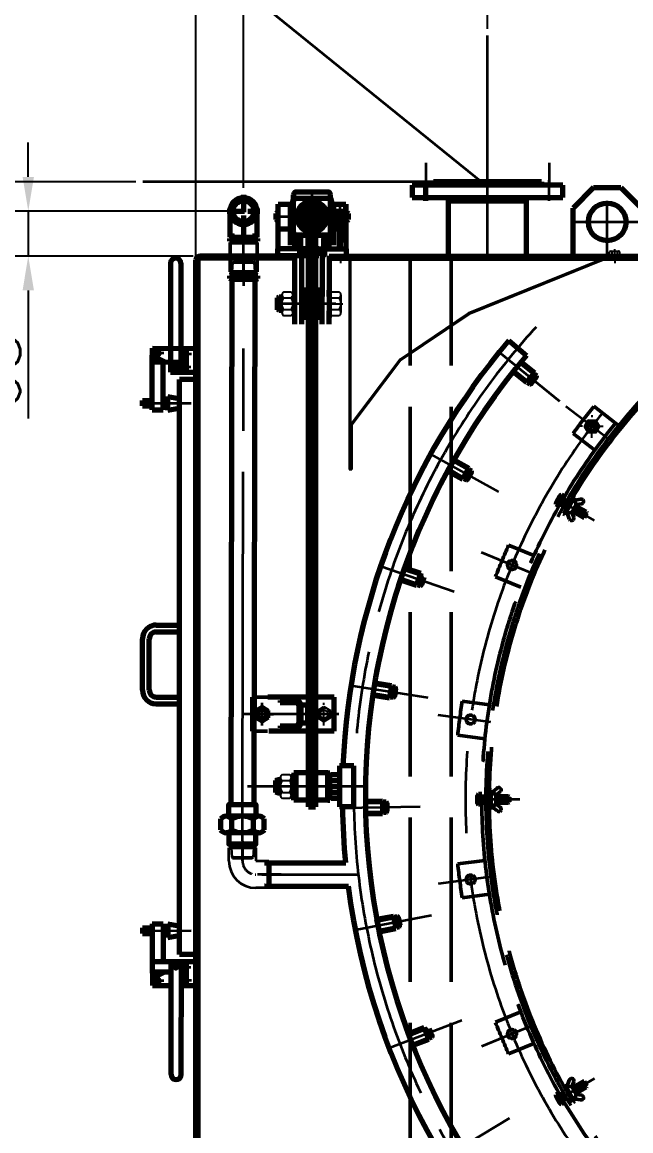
# Model space of a CAD drawing. Extents: x 0 to 8400, y -53 to 5887.
# Drawn here: x 3817 to 4706, y 2937 to 4557 of the extents above; entities that cross this region are included whole.
import ezdxf

# ---------------------------------------------------------------- set-up
doc = ezdxf.new("R2010")
doc.units = 0
doc.header["$LTSCALE"] = 20
doc.header["$PDSIZE"] = -1
for name, pattern in [('ACAD_ISO02W100', [15, 12, -3]), ('ACAD_ISO08W100', [36, 24, -3, 6, -3]), ('CENTER', [2, 1.25, -0.25, 0.25, -0.25])]:
    doc.linetypes.add(name, pattern=pattern)
doc.layers.get('0').update_dxf_attribs({"linetype": 'CONTINUOUS'})
doc.layers.get('DEFPOINTS').update_dxf_attribs({"linetype": 'CONTINUOUS'})
doc.layers.add('DIM', color=3, linetype='CONTINUOUS')
doc.layers.add('GEOM1', color=7, linetype='CONTINUOUS')
for name, color, linetype, lineweight in [('M_EQUIP_A1', 1, 'CONTINUOUS', 35), ('M_EQUIP_D1', 3, 'CONTINUOUS', 35), ('M_EQUIP_E3', 3, 'ACAD_ISO08W100', 35), ('M_EQUIP_E5', 2, 'ACAD_ISO02W100', 50), ('M_EQUIP_E7', 7, 'CONTINUOUS', 70)]:
    doc.layers.add(name, color=color, linetype=linetype, lineweight=lineweight)
doc.styles.add('SIMPLEX', font='simplex')
doc.dimstyles.new('NORDIC-1-35-0', dxfattribs={"dimscale": 20, "dimtxt": 3.5, "dimasz": 2.5, "dimexe": 1.25, "dimexo": 0.5, "dimgap": 0.6, "dimtad": 1, "dimdec": 0, "dimdsep": 46, "dimtxsty": 'SIMPLEX', "dimcen": 2.5, "dimclrd": 256, "dimclre": 256, "dimclrt": 3, "dimadec": 1, "dimazin": 2, "dimtfac": 1, "dimtdec": 0, "dimtmove": 0, "dimatfit": 0, "dimfxl": 0, "dimtolj": 1, "dimtzin": 0, "dimarcsym": 0})

# ---------------------------------------------------------------- blocks, each defined once
blk = doc.blocks.new('15443974')
at = {"layer": 'GEOM1', "color": 7, "linetype": 'Continuous'}
for p, q in [((0, 18), (0, -18)), ((3, 18), (0, 18)), ((3, -18), (3, 18)), ((0, -18), (3, -18))]:
    blk.add_line(p, q, dxfattribs=at)
at = {"layer": 'GEOM1', "color": 1, "linetype": 'CENTER'}
blk.add_line((-3, 0), (6, 0), dxfattribs=at)
blk = doc.blocks.new('15431673')
at = {"layer": 'GEOM1', "color": 7, "linetype": 'Continuous'}
for p, q in [((2.7, 17.4), (13.3, 17.4)), ((0, 13), (0, -13.1)), ((2.7, 8.7), (13.3, 8.7)), ((16, 13), (16, -13.1)), ((2.7, -8.7), (13.3, -8.7)), ((2.7, -17.4), (13.3, -17.4))]:
    blk.add_line(p, q, dxfattribs=at)
at = {"layer": 'GEOM1', "color": 1, "linetype": 'CENTER'}
blk.add_line((-2.7, 0), (18.7, 0), dxfattribs=at)
at = {"layer": 'GEOM1', "color": 7, "linetype": 'Continuous'}
for centre, radius, start, end in [((4.9, 13), 4.88, 116.9812, 243.0188), ((11.1, 13), 4.88, 296.9812, 63.0188), ((15.5, 0), 15.5, 145.918, 214.082), ((0.5, 0), 15.5, 325.918, 34.082), ((4.9, -13.1), 4.88, 116.9812, 243.0188), ((11.1, -13.1), 4.88, 296.9812, 63.0188)]:
    blk.add_arc(centre, radius, start, end, dxfattribs=at)
blk = doc.blocks.new('17313462')
at = {"layer": 'GEOM1', "color": 1, "linetype": 'CENTER'}
for p, q in [((0, 16.5), (0, -16.5)), ((16.5, 0), (-16.5, 0))]:
    blk.add_line(p, q, dxfattribs=at)
at = {"layer": 'GEOM1', "color": 7, "linetype": 'Continuous'}
for p, q in [((-9.5, 5.5), (0, 11)), ((-9.5, -5.5), (-9.5, 5.5)), ((0, 11), (9.5, 5.5)), ((9.5, 5.5), (9.5, -5.5)), ((0, -11), (-9.5, -5.5)), ((9.5, -5.5), (0, -11))]:
    blk.add_line(p, q, dxfattribs=at)
for radius in [9, 6]:
    blk.add_circle((0, 0), radius, dxfattribs=at)
at = {"layer": 'GEOM1', "color": 3, "linetype": 'Continuous'}
blk.add_arc((0, 0), 6.9, 270, 180, dxfattribs=at)
blk = doc.blocks.new('*D31')
at = {"layer": 'DEFPOINTS', "color": 0, "linetype": 'Continuous', "lineweight": 35, "transparency": 16777216}
for p in [(4140.2, 4619), (4140.2, 4304.8), (4070.7, 4200.5)]:
    blk.add_point(p, dxfattribs=at)
at = {"layer": 'M_EQUIP_D1', "color": 3, "linetype": 'Continuous', "lineweight": -2, "transparency": 16777216}
for p, q in [((4070.7, 4210.5), (4070.7, 4644)), ((4140.2, 4314.8), (4140.2, 4644)), ((4020.7, 4619), (3833.3, 4619)), ((4140.2, 4619), (4070.7, 4619)), ((4190.2, 4619), (4240.2, 4619))]:
    blk.add_line(p, q, dxfattribs=at)
at = {"layer": 'M_EQUIP_D1', "color": 3, "linetype": 'Continuous', "lineweight": 35, "transparency": 16777216}
for points in [[(4020.7, 4627.3), (4020.7, 4610.7), (4070.7, 4619)], [(4190.2, 4627.3), (4190.2, 4610.7), (4140.2, 4619)]]:
    blk.add_solid(points, dxfattribs=at)
at = {"layer": 'M_EQUIP_D1', "color": 3, "linetype": 'Continuous', "lineweight": 35, "transparency": 16777216, "insert": (3902, 4666), "char_height": 70, "attachment_point": 5, "style": 'SIMPLEX'}
blk.add_mtext('\\A1;75', dxfattribs=at)
blk = doc.blocks.new('07303098')
at = {"layer": 'GEOM1', "color": 1, "linetype": 'CENTER'}
for p, q in [((0, 16.5), (0, -16.5)), ((16.5, 0), (-16.5, 0))]:
    blk.add_line(p, q, dxfattribs=at)
at = {"layer": 'GEOM1', "color": 7, "linetype": 'Continuous'}
for p, q in [((-9.5, 5.5), (0, 11)), ((-9.5, -5.5), (-9.5, 5.5)), ((0, 11), (9.5, 5.5)), ((9.5, 5.5), (9.5, -5.5)), ((0, -11), (-9.5, -5.5)), ((9.5, -5.5), (0, -11))]:
    blk.add_line(p, q, dxfattribs=at)
for radius in [9, 6]:
    blk.add_circle((0, 0), radius, dxfattribs=at)
at = {"layer": 'GEOM1', "color": 3, "linetype": 'Continuous'}
blk.add_arc((0, 0), 6.9, 270, 180, dxfattribs=at)
blk = doc.blocks.new('SIVU')
at = {"layer": 'DEFPOINTS', "color": 0, "linetype": 'Continuous'}
for p in [(-15, 0), (0, 5.1), (401, 5.1), (416, 0), (386.4, -2), (386.4, -2), (416, -2), (187.6, -82.3)]:
    blk.add_point(p, dxfattribs=at)
at = {"layer": 'DIM', "color": 7, "linetype": 'Continuous'}
for p, q in [((-15, 0), (-15, -2)), ((15, 0), (-15, 0)), ((15, 0), (15, -308.5)), ((416, 0), (416, -2)), ((13, -2), (-15, -2)), ((13, -2), (13, -308.5)), ((13, -308.5), (17, -308.5))]:
    blk.add_line(p, q, dxfattribs=at)
at = {"layer": 'DIM', "color": 1, "linetype": 'CENTER'}
for p, q in [((0, 5.1), (0, -7.5)), ((401, 5.1), (401, -7.5))]:
    blk.add_line(p, q, dxfattribs=at)
at = {"layer": 'GEOM1', "color": 7, "linetype": 'Continuous'}
for points in [[(416, 0), (386, 0), (186.7, -80.5), (87.2, -147.6), (15, -243.5), (15, -308.5)], [(416, -2), (386.4, -2), (187.6, -82.3), (88.6, -149.1), (17, -244.1), (17, -308.5)]]:
    blk.add_lwpolyline(points, dxfattribs=at)
blk = doc.blocks.new('SIVUL')
at = {"layer": 'GEOM1', "color": 7, "linetype": 'Continuous'}
for p, q in [((19.5, -48.4), (2.5, -48.4)), ((2.5, -48.4), (2.5, -50)), ((3.5, -48.4), (3.5, -43.7)), ((3.5, -48.4), (18.6, -48.4)), ((5.4, -42.8), (16.7, -42.8)), ((7, -48.4), (7, -50)), ((7.3, -48.4), (7.3, -43.7)), ((14.8, -48.4), (14.8, -43.7)), ((15, -50), (15, -48.4)), ((18.6, -48.4), (18.6, -43.7)), ((19.5, -50), (19.5, -48.4)), ((2.5, -50), (19.5, -50))]:
    blk.add_line(p, q, dxfattribs=at)
at = {"layer": 'GEOM1', "color": 1, "linetype": 'CENTER'}
blk.add_line((11, -50), (11, -40), dxfattribs=at)
at = {"layer": 'GEOM1', "color": 7, "linetype": 'Continuous'}
for centre, radius, start, end in [((5.4, -45.2), 2.37, 37.3166, 142.6834), ((11, -50.9), 8.08, 62.1899, 117.8101), ((16.7, -45.2), 2.37, 37.3166, 142.6834)]:
    blk.add_arc(centre, radius, start, end, dxfattribs=at)
at = {"layer": 'GEOM1', "color": 1, "linetype": 'Continuous'}
blk.add_blockref('SIVU', (-390, -53), dxfattribs=at)
blk = doc.blocks.new('14275546')
at = {"layer": 'M_EQUIP_A1', "color": 7, "linetype": 'Continuous'}
for p, q in [((19.75, 58.5), (38.75, 58.5)), ((38.75, 58.5), (38.75, 19)), ((-19.75, 0), (-19.75, 19)), ((38.75, 19), (19.75, 19)), ((19.75, 19), (19.75, 0)), ((19.75, 0), (-19.75, 0))]:
    blk.add_line(p, q, dxfattribs=at)
at = {"layer": 'M_EQUIP_A1', "color": 1, "linetype": 'CENTER'}
for p, q in [((19.75, 38.75), (48.25, 38.75)), ((0, -9.5), (0, 19))]:
    blk.add_line(p, q, dxfattribs=at)
at = {"layer": 'M_EQUIP_A1', "color": 7, "linetype": 'Continuous'}
blk.add_arc((19.75, 19), 39.5, 90, 180, dxfattribs=at)
at = {"layer": 'M_EQUIP_A1', "color": 1, "linetype": 'CENTER'}
blk.add_arc((19.75, 19), 19.75, 90, 180, dxfattribs=at)
blk = doc.blocks.new('18221981')
at = {"color": 1, "linetype": 'CENTER'}
for p, q in [((0, 61.7), (0, -3.95)), ((-23.7, 38), (23.7, 38))]:
    blk.add_line(p, q, dxfattribs=at)
at = {"color": 7, "linetype": 'Continuous'}
for p, q in [((-19.75, 0), (-19.75, 38)), ((19.75, 0), (19.75, 38)), ((-19.75, 0), (19.75, 0))]:
    blk.add_line(p, q, dxfattribs=at)
for radius in [19.75, 15.14]:
    blk.add_circle((0, 38), radius, dxfattribs=at)
at = {"color": 3, "linetype": 'Continuous'}
blk.add_arc((0, 38), 16.63, 175, 95, dxfattribs=at)
blk = doc.blocks.new('*D22')
at = {"layer": 'DEFPOINTS', "color": 0, "linetype": 'Continuous', "lineweight": 35, "transparency": 16777216}
for p in [(4496.7, 4690), (4496.7, 4537), (4070.7, 4200.5)]:
    blk.add_point(p, dxfattribs=at)
at = {"layer": 'M_EQUIP_D1', "color": 3, "linetype": 'Continuous', "lineweight": -2, "transparency": 16777216}
for p, q in [((4070.7, 4210.5), (4070.7, 4715)), ((4496.7, 4547), (4496.7, 4715)), ((4120.7, 4690), (4446.7, 4690))]:
    blk.add_line(p, q, dxfattribs=at)
at = {"layer": 'M_EQUIP_D1', "color": 3, "linetype": 'Continuous', "lineweight": 35, "transparency": 16777216}
for points in [[(4120.7, 4698.3), (4120.7, 4681.6), (4070.7, 4690)], [(4446.7, 4698.3), (4446.7, 4681.6), (4496.7, 4690)]]:
    blk.add_solid(points, dxfattribs=at)
at = {"layer": 'M_EQUIP_D1', "color": 3, "linetype": 'Continuous', "lineweight": 35, "transparency": 16777216, "insert": (4283.7, 4737), "char_height": 70, "attachment_point": 5, "style": 'SIMPLEX'}
blk.add_mtext('\\A1;{425}', dxfattribs=at)
blk = doc.blocks.new('*D32')
at = {"layer": 'DEFPOINTS', "color": 0, "linetype": 'Continuous', "lineweight": 35, "transparency": 16777216}
for p in [(4140.2, 4280.6), (3825.6, 4214.9), (4076.7, 4214.9)]:
    blk.add_point(p, dxfattribs=at)
at = {"layer": 'M_EQUIP_D1', "color": 3, "linetype": 'Continuous', "lineweight": -2, "transparency": 16777216}
for p, q in [((3825.6, 4330.6), (3825.6, 4380.6)), ((4130.2, 4280.6), (3800.6, 4280.6)), ((3825.6, 4280.6), (3825.6, 4214.9)), ((4066.7, 4214.9), (3800.6, 4214.9)), ((3825.6, 4164.9), (3825.6, 3977.6))]:
    blk.add_line(p, q, dxfattribs=at)
at = {"layer": 'M_EQUIP_D1', "color": 3, "linetype": 'Continuous', "lineweight": 35, "transparency": 16777216}
for points in [[(3817.3, 4330.6), (3833.9, 4330.6), (3825.6, 4280.6)], [(3817.3, 4164.9), (3833.9, 4164.9), (3825.6, 4214.9)]]:
    blk.add_solid(points, dxfattribs=at)
at = {"layer": 'M_EQUIP_D1', "color": 3, "linetype": 'Continuous', "lineweight": 35, "transparency": 16777216, "insert": (3778.6, 4046.2), "char_height": 70, "attachment_point": 5, "rotation": 90, "style": 'SIMPLEX'}
blk.add_mtext('\\A1;65', dxfattribs=at)
blk = doc.blocks.new('*D33')
at = {"layer": 'DEFPOINTS', "color": 0, "linetype": 'Continuous', "lineweight": 35, "transparency": 16777216}
for p in [(3992.9, 4323.5), (3698.5, 2071.9), (4032.6, 2071.9)]:
    blk.add_point(p, dxfattribs=at)
at = {"layer": 'M_EQUIP_D1', "color": 3, "linetype": 'Continuous', "lineweight": -2, "transparency": 16777216}
for p, q in [((3982.9, 4323.5), (3673.5, 4323.5)), ((3698.5, 4273.5), (3698.5, 2121.9)), ((4022.6, 2071.9), (3673.5, 2071.9))]:
    blk.add_line(p, q, dxfattribs=at)
at = {"layer": 'M_EQUIP_D1', "color": 3, "linetype": 'Continuous', "lineweight": 35, "transparency": 16777216}
for points in [[(3690.1, 4273.5), (3706.8, 4273.5), (3698.5, 4323.5)], [(3690.1, 2121.9), (3706.8, 2121.9), (3698.5, 2071.9)]]:
    blk.add_solid(points, dxfattribs=at)
at = {"layer": 'M_EQUIP_D1', "color": 3, "linetype": 'Continuous', "lineweight": 35, "transparency": 16777216, "insert": (3651.5, 3197.7), "char_height": 70, "attachment_point": 5, "rotation": 90, "style": 'SIMPLEX'}
blk.add_mtext('\\A1;2250', dxfattribs=at)
blk = doc.blocks.new('*D41')
at = {"layer": 'DEFPOINTS', "color": 0, "linetype": 'Continuous', "lineweight": 35, "transparency": 16777216}
for p in [(4070.7, 4849.1), (5105.7, 4374.9), (4070.7, 4200.5)]:
    blk.add_point(p, dxfattribs=at)
at = {"layer": 'M_EQUIP_D1', "color": 3, "linetype": 'Continuous', "lineweight": -2, "transparency": 16777216}
for p, q in [((4070.7, 4210.5), (4070.7, 4874.1)), ((5105.7, 4384.9), (5105.7, 4874.1)), ((5055.7, 4849.1), (4120.7, 4849.1))]:
    blk.add_line(p, q, dxfattribs=at)
at = {"layer": 'M_EQUIP_D1', "color": 3, "linetype": 'Continuous', "lineweight": 35, "transparency": 16777216}
for points in [[(4120.7, 4857.5), (4120.7, 4840.8), (4070.7, 4849.1)], [(5055.7, 4857.5), (5055.7, 4840.8), (5105.7, 4849.1)]]:
    blk.add_solid(points, dxfattribs=at)
at = {"layer": 'M_EQUIP_D1', "color": 3, "linetype": 'Continuous', "lineweight": 35, "transparency": 16777216, "insert": (4588.2, 4896.1), "char_height": 70, "attachment_point": 5, "style": 'SIMPLEX'}
blk.add_mtext('\\A1;1035', dxfattribs=at)

msp = doc.modelspace()

# ---------------------------------------------------------------- linework, layer by layer
at = {"layer": 'M_EQUIP_D1', "linetype": 'Continuous', "lineweight": 35}
msp.add_line((4153, 4594.6), (4491, 4321), dxfattribs=at)
at = {"layer": 'M_EQUIP_E3', "linetype": 'ACAD_ISO08W100', "lineweight": 35}
for p, q in [((4496.7, 4397.7), (4496.7, 4537)), ((4496.7, 4215.9), (4496.7, 4402.4)), ((4406.7, 4351.1), (4406.7, 4323.8)), ((4586.7, 4351.1), (4586.7, 4321)), ((4621.7, 4264.9), (4721.7, 4264.9)), ((4138.6, 3419.9), (4140.5, 4129.1)), ((4297.2, 3588), (4409.5, 3570.2)), ((4501.8, 3534.2), (4424.4, 3544.3)), ((4284.7, 3409.1), (4398.4, 3411.1)), ((4167, 3311.8), (4308.6, 3311.8)), ((4501.8, 3308.3), (4424.4, 3298.2)), ((4303.4, 3230.8), (4415, 3252.5)), ((4352.9, 3058.4), (4459, 3099.1)), ((4560.2, 3090.2), (4488.1, 3060.4)), ((4431.5, 2897.2), (4528.9, 2955.8))]:
    msp.add_line(p, q, dxfattribs=at)
at = {"layer": 'M_EQUIP_E3', "color": 3, "linetype": 'Continuous', "lineweight": 35}
for p, q in [((4417.7, 4323.5), (3992.9, 4323.5)), ((4586.7, 4295.8), (4586.7, 4325.9)), ((4240.3, 3410.4), (4240.3, 4308.6)), ((4240.7, 3410.9), (4240.7, 4309.2)), ((4280.8, 4291.6), (4280.8, 4253.6)), ((4274.3, 4282.2), (4274.3, 4290.6)), ((4274.3, 4290.6), (4287.3, 4290.6)), ((4277.5, 4282.2), (4274.3, 4282.2)), ((4284.1, 4282.2), (4277.5, 4282.2)), ((4277.5, 4254.6), (4277.5, 4282.2)), ((4287.3, 4282.2), (4284.1, 4282.2)), ((4284.1, 4282.2), (4284.1, 4254.6)), ((4287.3, 4290.6), (4287.3, 4282.2)), ((4190.8, 4272.6), (4289.8, 4272.6)), ((4124.8, 4241.7), (4125.2, 4248.1)), ((4155.9, 4241.7), (4155.5, 4248.1)), ((4220.5, 4242.4), (4217, 4245.4)), ((4220.5, 4242.4), (4225.5, 4242.4)), ((4222.2, 4245.4), (4222.2, 4244.2)), ((4222.2, 4244.2), (4223.8, 4244.2)), ((4223, 4211.8), (4223, 4247.4)), ((4223.8, 4244.2), (4223.8, 4245.4)), ((4225.5, 4242.4), (4229, 4245.4)), ((4225.5, 4242.4), (4225.5, 4240.4)), ((4255.5, 4242.4), (4252, 4245.4)), ((4255.5, 4242.4), (4260.5, 4242.4)), ((4255.5, 4242.4), (4255.5, 4240.4)), ((4257.2, 4245.4), (4257.2, 4244.2)), ((4257.2, 4244.2), (4258.8, 4244.2)), ((4258, 4211.8), (4258, 4247.4)), ((4258.8, 4244.2), (4258.8, 4245.4)), ((4260.5, 4242.4), (4264, 4245.4)), ((4260.5, 4242.4), (4260.5, 4240.4)), ((4284.1, 4254.6), (4277.5, 4254.6)), ((4277.8, 4254.6), (4277.8, 4234.6)), ((4280.8, 4255.6), (4280.8, 4226.4)), ((4283.8, 4254.6), (4283.8, 4234.6)), ((4124.8, 4235.7), (4124.9, 4234.8)), ((4140.3, 4188.5), (4140.3, 4239.1)), ((4155.9, 4235.7), (4155.8, 4234.8)), ((4220, 4240.4), (4220, 4215.8)), ((4220, 4240.4), (4226, 4240.4)), ((4220.5, 4240.4), (4220.5, 4215.8)), ((4225.5, 4215.8), (4225.5, 4240.4)), ((4226, 4215.8), (4226, 4240.4)), ((4255, 4240.4), (4261, 4240.4)), ((4255, 4240.4), (4255, 4215.8)), ((4255.5, 4240.4), (4255.5, 4215.8)), ((4260.5, 4215.8), (4260.5, 4240.4)), ((4261, 4215.8), (4261, 4240.4)), ((4283.8, 4234.6), (4277.8, 4234.6)), ((4283.3, 4228.6), (4278.3, 4228.6)), ((4220, 4215.8), (4226, 4215.8)), ((4255, 4215.8), (4261, 4215.8)), ((4275.3, 4145.4), (4185.9, 4145.4)), ((4196.2, 4154.1), (4189.7, 4154.1)), ((4196.2, 4136.6), (4189.7, 4136.6)), ((4023.5, 4073.2), (4009.4, 4073.3)), ((4015, 4065.5), (4015, 4080.3)), ((4045.6, 4072.2), (4064.3, 4072.2)), ((4513.8, 4074.4), (4602.1, 4002.9)), ((4033.7, 4052.8), (4045.2, 4052.7)), ((4041.5, 4058), (4041.4, 4047.6)), ((4047.4, 4053.2), (4063, 4053.2)), ((4536, 4048.4), (4555.5, 4032.6)), ((4543.9, 4058.1), (4563.3, 4042.3)), ((3995.8, 4000.1), (4063.8, 4000)), ((4673.1, 3947.8), (4611.2, 3995.3)), ((4413.5, 3925.8), (4513, 3870.6)), ((4440, 3904), (4461.8, 3891.8)), ((4446, 3914.9), (4467.9, 3902.8)), ((4642.2, 3835.3), (4597.8, 3860.9)), ((4653.3, 3828.9), (4605.1, 3856.7)), ((4638, 3833.8), (4621.3, 3843.5)), ((4641.4, 3839.7), (4624.7, 3849.4)), ((4560.2, 3752.3), (4488.1, 3782.1)), ((4340.6, 3762), (4448.1, 3724.9)), ((4374.5, 3756.9), (4398.1, 3748.8)), ((4370.4, 3745.1), (4394, 3736.9)), ((4331.5, 3588.9), (4356.2, 3585)), ((4167.4, 3529.4), (4167.4, 3562.5)), ((4329.5, 3576.5), (4354.2, 3572.6)), ((4279.4, 3545.9), (4140.5, 3545.9)), ((4150.8, 3545.9), (4183.9, 3545.9)), ((4316.5, 3440.4), (4146, 3440.4)), ((4219.1, 3440.4), (4174.1, 3440.4)), ((4531.2, 3421.2), (4480, 3421.2)), ((4544.1, 3421.2), (4488.4, 3421.2)), ((4503.2, 3421.2), (4501.4, 3421.2)), ((4528.4, 3424.6), (4509, 3424.6)), ((4528.4, 3417.8), (4509, 3417.8)), ((4318.3, 3415.9), (4343.3, 3416.4)), ((4318.5, 3403.4), (4343.5, 3403.9)), ((4177.4, 3327.4), (4171, 3327)), ((4195.4, 3311.8), (4160.4, 3311.8)), ((4177.4, 3296.3), (4171, 3296.7)), ((4335.3, 3243.3), (4359.9, 3248.1)), ((3995.8, 3229.7), (4063.8, 3229.9)), ((4337.7, 3231.1), (4362.2, 3235.8)), ((4033.7, 3177.1), (4045.2, 3177.1)), ((4041.5, 3171.8), (4041.4, 3182.2)), ((4047.4, 3176.6), (4063, 3176.6)), ((4015, 3164.3), (4015, 3149.5)), ((4045.6, 3157.6), (4064.3, 3157.6)), ((4023.5, 3156.6), (4009.4, 3156.6)), ((4382.1, 3076.3), (4405.4, 3085.3)), ((4386.6, 3064.6), (4409.9, 3073.6)), ((4653.3, 3013.6), (4605.1, 2985.7)), ((4642.2, 3007.1), (4597.8, 2981.5)), ((4638, 3008.7), (4621.3, 2999)), ((4641.4, 3002.8), (4624.7, 2993.1)), ((4617.9, 2993.1), (4616.4, 2992.2))]:
    msp.add_line(p, q, dxfattribs=at)
at = {"layer": 'M_EQUIP_E3', "linetype": 'Continuous'}
msp.add_line((4160.1, 4214.9), (4120.6, 4214.9), dxfattribs=at)
at = {"layer": 'M_EQUIP_E3', "color": 3, "linetype": 'ACAD_ISO08W100', "lineweight": 35}
for p, q in [((4140.5, 4171.7), (4140.5, 4210.3)), ((4138.6, 3360.9), (4138.6, 3419.9)), ((4138.6, 3360.3), (4138.6, 3332.6))]:
    msp.add_line(p, q, dxfattribs=at)
at = {"layer": 'M_EQUIP_E3', "linetype": 'ACAD_ISO02W100'}
for p, q in [((4123.7, 4191.8), (4124.7, 4205.8)), ((4157.2, 4191.8), (4156.2, 4205.8)), ((4121.9, 3350.6), (4122.9, 3337.1)), ((4155.3, 3350.6), (4154.4, 3337.1))]:
    msp.add_line(p, q, dxfattribs=at)
at = {"layer": 'M_EQUIP_E3', "color": 2, "linetype": 'ACAD_ISO02W100'}
for p, q in [((4124.7, 4205.8), (4156.2, 4205.8)), ((4122.9, 3337.1), (4124.3, 3335.6)), ((4122.9, 3337.1), (4154.4, 3337.1)), ((4124.3, 3335.6), (4152.9, 3335.6)), ((4152.9, 3335.6), (4154.4, 3337.1))]:
    msp.add_line(p, q, dxfattribs=at)
at = {"layer": 'M_EQUIP_E3', "color": 3, "linetype": 'Continuous', "lineweight": 35}
for points in [[(4496.7, 4215.9), (4496.7, 4295.6)], [(4671.7, 4215.9), (4671.7, 4295.6)]]:
    msp.add_lwpolyline(points, dxfattribs=at)
msp.add_lwpolyline([(4283.3, 4254.6), (4283.3, 4228.6), (4280.8, 4227.4), (4278.3, 4228.6), (4278.3, 4254.6)], close=True, dxfattribs=at)
at = {"layer": 'M_EQUIP_E3', "color": 2, "linetype": 'ACAD_ISO02W100'}
msp.add_lwpolyline([(4124.7, 4205.8), (4126.2, 4207.3), (4154.7, 4207.3), (4156.2, 4205.8)], dxfattribs=at)
at = {"layer": 'M_EQUIP_E3', "linetype": 'ACAD_ISO08W100', "lineweight": 35}
for centre, radius, start, end in [((5313.2, 3427), 1011.8, 137.444, 236.6382), ((5359.4, 3421.2), 895, 140.8994, 249.1006)]:
    msp.add_arc(centre, radius, start, end, dxfattribs=at)
at = {"layer": 'M_EQUIP_E5', "color": 2, "linetype": 'Continuous', "lineweight": 50}
for p, q in [((4120.6, 4234.8), (4160.1, 4234.8)), ((4120.6, 4214.9), (4120.6, 4234.8)), ((4160.1, 4234.8), (4160.1, 4214.9)), ((4120.6, 4191.8), (4120.6, 4211.9)), ((4160.1, 4211.9), (4160.1, 4191.8)), ((4160.1, 4191.8), (4120.6, 4191.8)), ((4057.9, 4045.2), (4058, 4080.2)), ((4688.7, 3967.4), (4683.9, 3971.1)), ((4626.1, 3851.9), (4634.7, 3853.1)), ((4152.4, 3520.9), (4152.4, 3570.9)), ((4175.6, 3570.9), (4152.4, 3570.9)), ((4157.8, 3551.4), (4167.4, 3557)), ((4157.8, 3540.4), (4157.8, 3551.4)), ((4167.4, 3557), (4176.9, 3551.4)), ((4176.9, 3551.4), (4176.9, 3540.4)), ((4167.4, 3534.9), (4157.8, 3540.4)), ((4176.9, 3540.4), (4167.4, 3534.9)), ((4175, 3520.9), (4152.4, 3520.9)), ((4502.3, 3406.9), (4502.3, 3421.2)), ((4509, 3427.6), (4509, 3421.1)), ((4509, 3414.9), (4509, 3421.3)), ((4057.9, 3184.6), (4058, 3149.6)), ((4609.9, 3005.1), (4607.5, 3003.8)), ((4609.9, 3005.1), (4617.1, 2992.7)), ((4614.6, 3002.8), (4612.1, 3001.3)), ((4612.6, 3001.6), (4616.2, 3011.2)), ((4619.8, 3001.5), (4614.5, 3002.8)), ((4619.8, 3001.5), (4623, 3009.6)), ((4619.8, 3001.5), (4623, 2996)), ((4626.1, 2990.6), (4622.9, 2996.1)), ((4624.3, 2980.2), (4617.1, 2992.7)), ((4624.3, 2980.2), (4621.9, 2978.8)), ((4624.6, 2985.5), (4622.1, 2984)), ((4622.6, 2984.3), (4632.7, 2982.6)), ((4626.1, 2990.6), (4624.6, 2985.4)), ((4626.1, 2990.6), (4634.7, 2989.3))]:
    msp.add_line(p, q, dxfattribs=at)
at = {"layer": 'M_EQUIP_E5', "linetype": 'ACAD_ISO02W100', "lineweight": 50}
for p, q in [((4383.7, 2554.9), (4383.7, 4211.9)), ((4443.7, 2554.9), (4443.7, 4211.9)), ((4683.9, 3971.1), (4652.1, 3995.5)), ((4653.5, 3931.4), (4621.7, 3955.8)), ((4624.3, 3862.3), (4617.1, 3849.8)), ((4624.3, 3862.3), (4621.9, 3863.7)), ((4624.6, 3857), (4622.1, 3858.5)), ((4622.6, 3858.2), (4632.7, 3859.9)), ((4626.1, 3851.9), (4624.6, 3857.1)), ((4609.9, 3837.4), (4607.5, 3838.7)), ((4609.9, 3837.4), (4617.1, 3849.8)), ((4614.6, 3839.7), (4612.1, 3841.1)), ((4612.6, 3840.8), (4616.2, 3831.3)), ((4619.8, 3840.9), (4614.5, 3839.7)), ((4617.9, 3849.3), (4616.4, 3850.2)), ((4619.8, 3840.9), (4623, 3846.5)), ((4619.8, 3840.9), (4623, 3832.9)), ((4626.1, 3851.9), (4622.9, 3846.3)), ((4564.6, 3777.5), (4527.6, 3792.8)), ((4545.5, 3731.3), (4508.5, 3746.6)), ((4499.5, 3559.7), (4459.8, 3564.9)), ((4492.9, 3510.1), (4453.3, 3515.3)), ((4502.3, 3435.6), (4499.5, 3435.7)), ((4502.3, 3435.6), (4502.3, 3421.2)), ((4502.9, 3431.2), (4510.8, 3437.8)), ((4509, 3427.6), (4515.8, 3432.9)), ((4505.2, 3431.2), (4502.3, 3431.2)), ((4509, 3427.6), (4505.1, 3431.3)), ((4488.4, 3413.7), (4483.7, 3413.7)), ((4502.3, 3406.9), (4499.5, 3406.8)), ((4505.2, 3411.2), (4502.3, 3411.2)), ((4502.9, 3411.2), (4510.8, 3404.7)), ((4509, 3414.9), (4505.1, 3411.2)), ((4509, 3414.9), (4515.8, 3409.6)), ((4492.9, 3332.4), (4453.3, 3327.2)), ((4499.5, 3282.8), (4459.8, 3277.6)), ((4545.5, 3111.2), (4508.5, 3095.9)), ((4564.6, 3065), (4527.6, 3049.7))]:
    msp.add_line(p, q, dxfattribs=at)
at = {"layer": 'M_EQUIP_E5', "color": 2, "linetype": 'Continuous', "lineweight": 50}
for centre, radius in [((4649.3, 3966.1), 6.5), ((4167.4, 3545.9), 9), ((4167.4, 3545.9), 6)]:
    msp.add_circle(centre, radius, dxfattribs=at)
at = {"layer": 'M_EQUIP_E5', "linetype": 'ACAD_ISO02W100', "lineweight": 50}
for centre in [(4532.5, 3763.8), (4472.1, 3538.1), (4472.1, 3304.4), (4532.5, 3078.7)]:
    msp.add_circle(centre, 6.5, dxfattribs=at)
for centre, radius, start, end in [((5359.4, 3421.2), 865, 135.5916, 254.2668), ((5359.4, 3421.2), 860, 134.9292, 254.9292), ((5359.4, 3421.2), 911, 140.9275, 144.0725), ((5359.4, 3421.2), 871, 140.8552, 249.1448), ((4633.7, 3856.5), 3.5, 286.2941, 106.2941), ((4619.6, 3832.1), 3.5, 193.7059, 13.7059), ((5359.4, 3421.2), 911, 155.9275, 159.0725), ((5359.4, 3421.2), 911, 170.9275, 174.0725), ((4513.3, 3435.3), 3.5, 316.2941, 136.2941), ((4513.3, 3407.1), 3.5, 223.7059, 43.7059), ((5359.4, 3421.2), 911, 185.9275, 189.0725), ((5359.4, 3421.2), 911, 200.9275, 204.0725)]:
    msp.add_arc(centre, radius, start, end, dxfattribs=at)
at = {"layer": 'M_EQUIP_E5', "color": 2, "linetype": 'Continuous', "lineweight": 50}
for centre, radius, start, end in [((4167.4, 3545.9), 6.9, 90, 0), ((4619.6, 3010.4), 3.5, 346.2941, 166.2941), ((4633.7, 2986), 3.5, 253.7059, 73.7059)]:
    msp.add_arc(centre, radius, start, end, dxfattribs=at)
at = {"layer": 'M_EQUIP_E7', "linetype": 'Continuous', "lineweight": 70}
for p, q in [((4575.7, 4323.5), (4417.7, 4323.5)), ((4417.7, 4323.5), (4417.7, 4318.3)), ((4575.7, 4323.5), (4575.7, 4318.3)), ((4606.7, 4318.3), (4386.7, 4318.3)), ((4386.7, 4318.3), (4386.7, 4300.3)), ((4406.7, 4295.8), (4406.7, 4323.2)), ((4606.7, 4300.3), (4606.7, 4318.3)), ((4651.7, 4314.9), (4621.7, 4284.9)), ((4651.7, 4314.9), (4691.7, 4314.9)), ((4691.7, 4314.9), (4721.7, 4284.9)), ((4386.7, 4300.3), (4606.7, 4300.3)), ((4439.5, 4295.6), (4553.8, 4295.6)), ((4265.3, 4214.9), (4439.5, 4214.9)), ((4265.3, 4211.9), (4811.4, 4211.9)), ((4439.5, 4214.9), (4811.5, 4214.9)), ((4070.7, 3214.9), (4070.7, 4208.9)), ((4073.7, 3214.9), (4073.7, 4208.7)), ((4122, 3413.9), (4123.6, 4181.1)), ((4155.5, 3413.9), (4157.1, 4181.1)), ((4235.3, 3420.4), (4235.3, 4131.4)), ((4245.3, 4131.4), (4245.3, 3420.4)), ((4046.4, 3194.9), (4046.4, 4034.9)), ((4012.6, 3676.1), (4042.6, 3676)), ((4012.6, 3666.1), (4042.6, 3666)), ((3992.4, 3581), (3992.5, 3656.1)), ((4002.4, 3580.9), (4002.5, 3656.1)), ((4012.4, 3570.9), (4042.4, 3570.9)), ((4235.3, 3570.9), (4175.6, 3570.9)), ((4272.4, 3570.9), (4245.3, 3570.9)), ((4272.4, 3520.9), (4272.4, 3570.9)), ((4012.4, 3560.9), (4042.4, 3560.9)), ((4223.9, 3558.9), (4223.9, 3532.9)), ((4235.3, 3520.9), (4177.3, 3520.9)), ((4193.9, 3528.9), (4216.9, 3528.9)), ((4272.4, 3520.9), (4245.3, 3520.9)), ((4280.5, 3470.4), (4280.5, 3410.4)), ((4301.5, 3470.4), (4280.5, 3470.4)), ((4301.5, 3410.4), (4301.5, 3470.4)), ((4187.3, 3449.1), (4189.8, 3450.4)), ((4193.7, 3449.1), (4187.3, 3449.1)), ((4187.3, 3431.6), (4187.3, 3449.1)), ((4189.8, 3430.4), (4189.8, 3450.4)), ((4189.8, 3450.4), (4193.7, 3450.4)), ((4213.5, 3460.4), (4213.5, 3449.9)), ((4235.3, 3460.4), (4213.5, 3460.4)), ((4216.5, 3460.4), (4216.5, 3420.4)), ((4263.5, 3460.4), (4245.3, 3460.4)), ((4263.5, 3460.4), (4266.5, 3460.4)), ((4263.5, 3420.4), (4263.5, 3460.4)), ((4266.5, 3420.4), (4266.5, 3460.4)), ((4266.5, 3450.8), (4266.5, 3460.3)), ((4268.3, 3457.8), (4278.9, 3457.8)), ((4268.3, 3449.1), (4278.9, 3449.1)), ((4262.9, 3440.4), (4284.3, 3440.4)), ((4193.7, 3431.6), (4187.3, 3431.6)), ((4189.8, 3430.4), (4187.3, 3431.6)), ((4193.7, 3430.4), (4189.8, 3430.4)), ((4213.5, 3420.4), (4213.5, 3430.8)), ((4213.5, 3430.8), (4213.5, 3425.4)), ((4235.3, 3420.4), (4213.5, 3420.4)), ((4263.5, 3420.4), (4245.3, 3420.4)), ((4263.5, 3420.4), (4266.5, 3420.4)), ((4268.3, 3431.7), (4278.9, 3431.7)), ((4268.3, 3423), (4278.9, 3423)), ((4301.5, 3410.4), (4280.5, 3410.4)), ((4106.7, 3392.9), (4106.7, 3376.9)), ((4162.5, 3396.9), (4114.7, 3396.9)), ((4122.7, 3392.9), (4122.7, 3376.9)), ((4154.6, 3376.9), (4154.6, 3392.9)), ((4170.5, 3376.9), (4170.5, 3392.9)), ((4114.7, 3372.9), (4162.5, 3372.9)), ((4177.4, 3328.8), (4289.8, 3328.8)), ((4177.4, 3294.8), (4293.8, 3294.8)), ((4070.7, 2360.9), (4070.7, 3214.9)), ((4073.7, 2361.1), (4073.7, 3214.9)), ((4034.2, 3019.6), (4034.4, 3187.1)), ((4049.2, 3019.6), (4049.4, 3187.1))]:
    msp.add_line(p, q, dxfattribs=at)
at = {"layer": 'M_EQUIP_E7', "color": 7, "linetype": 'Continuous', "lineweight": 70}
for p, q in [((4217.3, 4308.6), (4263.3, 4308.6)), ((4213.3, 4299.6), (4208.8, 4282.6)), ((4213.3, 4240.6), (4213.3, 4304.6)), ((4217.3, 4299.6), (4263.3, 4299.6)), ((4245.3, 4291.4), (4235.3, 4291.4)), ((4235.3, 4235.4), (4235.3, 4291.4)), ((4245.3, 4291.4), (4245.3, 4235.4)), ((4267.3, 4240.6), (4267.3, 4304.6)), ((4267.3, 4299.6), (4271.8, 4282.6)), ((4189.4, 4278.6), (4187.8, 4277)), ((4187.8, 4268.2), (4187.8, 4277)), ((4189.4, 4278.6), (4190.8, 4278.6)), ((4190.8, 4290.6), (4208.8, 4290.6)), ((4226.9, 4278.6), (4225.3, 4277)), ((4225.3, 4268.2), (4225.3, 4277)), ((4226.9, 4278.6), (4228.3, 4278.6)), ((4228.3, 4260.6), (4228.3, 4284.6)), ((4228.3, 4284.6), (4252.3, 4284.6)), ((4252.3, 4284.6), (4252.3, 4260.6)), ((4252.3, 4278.6), (4253.9, 4278.6)), ((4253.9, 4278.6), (4255.5, 4277)), ((4255.5, 4277), (4255.5, 4268.2)), ((4271.8, 4290.6), (4289.8, 4290.6)), ((4289.8, 4278.6), (4291.4, 4278.6)), ((4291.4, 4278.6), (4293, 4277)), ((4293, 4277), (4293, 4268.2)), ((4189.4, 4266.6), (4187.8, 4268.2)), ((4189.4, 4266.6), (4190.8, 4266.6)), ((4213.3, 4245.6), (4208.8, 4262.6)), ((4226.9, 4266.6), (4225.3, 4268.2)), ((4226.9, 4266.6), (4228.3, 4266.6)), ((4235.3, 4260.6), (4228.3, 4260.6)), ((4252.3, 4260.6), (4245.3, 4260.6)), ((4252.3, 4266.6), (4253.9, 4266.6)), ((4253.9, 4266.6), (4255.5, 4268.2)), ((4267.3, 4245.6), (4271.8, 4262.6)), ((4289.8, 4266.6), (4291.4, 4266.6)), ((4291.4, 4266.6), (4293, 4268.2)), ((4123.3, 4241.7), (4123.7, 4248.1)), ((4157.4, 4241.7), (4157, 4248.1)), ((4190.8, 4254.6), (4208.8, 4254.6)), ((4235.3, 4245.4), (4215.3, 4245.4)), ((4215.3, 4225.4), (4215.3, 4245.4)), ((4217, 4245.4), (4222.2, 4245.4)), ((4217.3, 4245.6), (4263.3, 4245.6)), ((4220.5, 4242.4), (4220.5, 4240.4)), ((4223.8, 4245.4), (4229, 4245.4)), ((4234.8, 4225.4), (4234.8, 4245.4)), ((4265.3, 4245.4), (4245.3, 4245.4)), ((4245.8, 4225.4), (4245.8, 4245.4)), ((4252, 4245.4), (4257.2, 4245.4)), ((4258.8, 4245.4), (4264, 4245.4)), ((4265.3, 4225.4), (4265.3, 4245.4)), ((4271.8, 4254.6), (4289.8, 4254.6)), ((4119.5, 4240.7), (4119.5, 4236.7)), ((4123.3, 4241.7), (4157.4, 4241.7)), ((4123.4, 4234.8), (4123.3, 4235.7)), ((4123.3, 4235.7), (4157.4, 4235.7)), ((4156, 4241.7), (4124.7, 4241.7)), ((4129.9, 4240.7), (4129.9, 4236.7)), ((4150.8, 4236.7), (4150.8, 4240.7)), ((4157.3, 4234.8), (4157.4, 4235.7)), ((4161.2, 4236.7), (4161.2, 4240.7)), ((4235.3, 4215.4), (4235.3, 4235.4)), ((4245.3, 4215.4), (4245.3, 4235.4)), ((4215.3, 4214.9), (4076.7, 4214.9)), ((4216.3, 4211.9), (4076.9, 4211.9)), ((4235.3, 4225.4), (4190.3, 4225.4)), ((4235.3, 4215.4), (4190.3, 4215.4)), ((4215.3, 4115.4), (4215.3, 4215.4)), ((4225.3, 4115.4), (4225.3, 4215.4)), ((4230.3, 4215.4), (4230.3, 4225.4)), ((4235.3, 4131.4), (4235.3, 4215.4)), ((4250.3, 4225.4), (4245.3, 4225.4)), ((4250.3, 4215.4), (4245.3, 4215.4)), ((4245.3, 4215.4), (4245.3, 4131.4)), ((4250.3, 4225.4), (4290.3, 4225.4)), ((4250.3, 4225.4), (4250.3, 4215.4)), ((4255.3, 4215.4), (4255.3, 4155.9)), ((4265.3, 4215.4), (4265.3, 4125.4)), ((4033.5, 4204.6), (4033.7, 4045.3)), ((4048.5, 4204.6), (4048.7, 4045.2)), ((4228.3, 4165.4), (4225.3, 4165.4)), ((4235.3, 4165.4), (4228.3, 4165.4)), ((4255.3, 4165.4), (4245.3, 4165.4)), ((4189.7, 4154.1), (4192.2, 4155.4)), ((4189.7, 4136.6), (4189.7, 4154.1)), ((4192.2, 4155.4), (4196.2, 4155.4)), ((4192.2, 4135.4), (4192.2, 4155.4)), ((4192.2, 4135.4), (4189.7, 4136.6)), ((4196.2, 4135.4), (4192.2, 4135.4)), ((4225.3, 4125.4), (4225.3, 4134.9)), ((4235.3, 4125.4), (4225.3, 4125.4)), ((4255.3, 4125.4), (4245.3, 4125.4)), ((4006.9, 4060.3), (4007, 4080.3)), ((4007, 4080.3), (4070.2, 4080.2)), ((4528, 4091.6), (4553.7, 4069.8)), ((4007, 4069.7), (4025.4, 4060.3)), ((4051.9, 4045.2), (4052, 4080.2)), ((4054.9, 4045.2), (4055, 4080.2)), ((4006.8, 3990.3), (4006.9, 4060.3)), ((4006.9, 4060.3), (4054.9, 4060.2)), ((4022.8, 3990.3), (4022.9, 4060.3)), ((4545.8, 4060.4), (4534.2, 4046)), ((4545.8, 4060.4), (4565.2, 4044.7)), ((4033.7, 4045.3), (4070.1, 4045.2)), ((4070.7, 4034.9), (4046.4, 4034.9)), ((4534.2, 4046), (4553.6, 4030.3)), ((4565.2, 4044.7), (4553.6, 4030.3)), ((4562.9, 4041.9), (4555.8, 4033.1)), ((4557.8, 4033.9), (4561.1, 4031.2)), ((4567.9, 4037.9), (4560.8, 4029.1)), ((4562.6, 4039.8), (4565.9, 4037.1)), ((4564.9, 4042.7), (4568.2, 4040)), ((4555.4, 4031), (4558.8, 4028.3)), ((3992.5, 3996.1), (3992.5, 4004.1)), ((3992.5, 4004.1), (4006.8, 4004.1)), ((4022.8, 4004.1), (4029.5, 4004.1)), ((4029.5, 4010.1), (4045.8, 4007)), ((4029.5, 3990.1), (4029.5, 4010.1)), ((4073.7, 4014.9), (4070.7, 4014.9)), ((3992.5, 3996.1), (4006.8, 3996.1)), ((4006.8, 3990.3), (4022.8, 3990.3)), ((4022.8, 3996.1), (4029.5, 3996.1)), ((4029.5, 3990.1), (4045.5, 3993)), ((4447.5, 3917.5), (4438.5, 3901.3)), ((4447.5, 3917.5), (4469.3, 3905.4)), ((4469.3, 3905.4), (4460.4, 3889.2)), ((4467.5, 3902.3), (4462.1, 3892.4)), ((4469.4, 3903.4), (4473.1, 3901.3)), ((4438.5, 3901.3), (4460.4, 3889.2)), ((4462.1, 3890.2), (4465.8, 3888.2)), ((4463.9, 3893.5), (4467.6, 3891.5)), ((4467.6, 3900.1), (4471.3, 3898.1)), ((4473.1, 3899.2), (4467.7, 3889.3)), ((4423, 3871.5), (4414.9, 3854.9)), ((4597.4, 3854.7), (4603.1, 3864.4)), ((4603.2, 3853.5), (4599.2, 3855.8)), ((4601.3, 3850.2), (4608.9, 3863.3)), ((4607, 3860), (4602.9, 3862.3)), ((4608.9, 3863.3), (4604.8, 3865.6)), ((4601.3, 3850.2), (4597.3, 3852.6)), ((4621, 3843), (4636.7, 3833.9)), ((4640.7, 3840.8), (4625, 3849.9)), ((4636.7, 3833.9), (4640.7, 3840.8)), ((4638, 3833.8), (4641.4, 3839.7)), ((4641.4, 3839.7), (4640.7, 3840.8)), ((4636.7, 3833.9), (4638, 3833.8)), ((4375.5, 3759.7), (4369.4, 3742.2)), ((4375.5, 3759.7), (4399.1, 3751.6)), ((4372.6, 3751.5), (4366.7, 3734)), ((4369.4, 3742.2), (4393.1, 3734.1)), ((4399.1, 3751.6), (4393.1, 3734.1)), ((4397.9, 3748.2), (4394.2, 3737.5)), ((4398.3, 3746.1), (4402.3, 3744.7)), ((4403.9, 3746.1), (4400.2, 3735.4)), ((4394.6, 3735.4), (4398.6, 3734)), ((4395.8, 3739), (4399.8, 3737.6)), ((4338.3, 3626), (4334.7, 3607.8)), ((4331.9, 3591.8), (4356.6, 3587.9)), ((4356.6, 3587.9), (4353.7, 3569.7)), ((4356, 3584.4), (4354.2, 3573.2)), ((4356.8, 3582.4), (4361, 3581.7)), ((4357.4, 3586.1), (4361.6, 3585.4)), ((4362.3, 3583.4), (4360.6, 3572.2)), ((4193.9, 3565.9), (4216.9, 3565.9)), ((4193.9, 3565.9), (4193.9, 3562.9)), ((4193.9, 3562.9), (4216.9, 3562.9)), ((4329, 3573.6), (4353.7, 3569.7)), ((4355, 3571.2), (4359.2, 3570.5)), ((4355.6, 3574.9), (4359.8, 3574.2)), ((4220.9, 3558.9), (4220.9, 3532.9)), ((4233.9, 3558.9), (4223.9, 3558.9)), ((4233.9, 3558.9), (4233.9, 3532.9)), ((4233.9, 3532.9), (4223.9, 3532.9)), ((4193.9, 3528.9), (4193.9, 3525.9)), ((4193.9, 3525.9), (4216.9, 3525.9)), ((4235.3, 3410.4), (4235.3, 3420.4)), ((4245.3, 3420.4), (4245.3, 3410.4)), ((4318.2, 3418.9), (4343.2, 3419.4)), ((4318.2, 3418.9), (4318.5, 3400.4)), ((4343.2, 3419.4), (4343.5, 3400.9)), ((4344.3, 3417.7), (4348.5, 3417.7)), ((4482.8, 3415.6), (4482.8, 3426.9)), ((4488.4, 3428.8), (4483.7, 3428.8)), ((4488.4, 3425), (4483.7, 3425)), ((4488.4, 3417.5), (4483.7, 3417.5)), ((4488.4, 3413.7), (4488.4, 3428.8)), ((4527.2, 3425.2), (4509, 3425.2)), ((4509, 3417.2), (4527.2, 3417.2)), ((4528.4, 3424.6), (4527.2, 3425.2)), ((4527.2, 3417.2), (4527.2, 3425.2)), ((4527.2, 3417.2), (4528.4, 3417.8)), ((4528.4, 3417.8), (4528.4, 3424.6)), ((4235.3, 3410.4), (4245.3, 3410.4)), ((4318.5, 3400.4), (4343.5, 3400.9)), ((4343.2, 3415.8), (4343.4, 3404.5)), ((4344.3, 3413.9), (4348.6, 3414)), ((4344.5, 3406.4), (4348.7, 3406.4)), ((4344.5, 3402.6), (4348.8, 3402.7)), ((4349.6, 3415.9), (4349.8, 3404.6)), ((4171, 3328.4), (4177.4, 3328.8)), ((4177.4, 3328.8), (4177.4, 3294.8)), ((4171, 3295.2), (4177.4, 3294.8)), ((4006.8, 3239.5), (4022.8, 3239.5)), ((4006.8, 3239.5), (4006.9, 3184.5)), ((4022.8, 3239.5), (4022.9, 3184.5)), ((4029.5, 3239.8), (4045.5, 3236.8)), ((4029.5, 3239.8), (4029.5, 3219.8)), ((4334.7, 3246.3), (4359.3, 3251)), ((4334.7, 3246.3), (4338.3, 3228.1)), ((4359.3, 3251), (4362.8, 3232.9)), ((4359.9, 3247.5), (4362.1, 3236.4)), ((4360.6, 3249.6), (4364.8, 3250.4)), ((4361.3, 3245.9), (4365.5, 3246.7)), ((4362.8, 3238.5), (4367, 3239.3)), ((4366.2, 3248.7), (4368.4, 3237.6)), ((3992.5, 3233.7), (3992.5, 3225.7)), ((3992.5, 3233.7), (4006.8, 3233.7)), ((3992.5, 3225.7), (4006.8, 3225.7)), ((4022.8, 3233.8), (4029.5, 3233.8)), ((4022.8, 3225.8), (4029.5, 3225.8)), ((4029.5, 3219.8), (4045.8, 3222.8)), ((4336.4, 3237.7), (4340.1, 3219.6)), ((4338.3, 3228.1), (4362.8, 3232.9)), ((4363.5, 3234.8), (4367.7, 3235.6)), ((4073.7, 3214.9), (4070.7, 3214.9)), ((4070.7, 3194.9), (4046.4, 3194.9)), ((4006.9, 3184.5), (4070.1, 3184.6)), ((4006.9, 3184.5), (4007, 3149.5)), ((4051.9, 3184.6), (4052, 3149.6)), ((4054.9, 3184.6), (4055, 3149.6)), ((4006.9, 3169.5), (4034.4, 3169.6)), ((4007, 3160.1), (4025.4, 3169.5)), ((4049.4, 3169.6), (4054.9, 3169.6)), ((4007, 3149.5), (4034.3, 3149.6)), ((4049.3, 3149.6), (4070.2, 3149.6)), ((4381, 3079.1), (4404.3, 3088.1)), ((4381, 3079.1), (4387.6, 3061.8)), ((4404.3, 3088.1), (4411, 3070.8)), ((4405.6, 3084.7), (4409.6, 3074.1)), ((4407.3, 3083.3), (4411.2, 3084.8)), ((4410, 3076.3), (4413.9, 3077.8)), ((4411.6, 3087), (4415.6, 3076.4)), ((4384.1, 3071), (4390.9, 3053.8)), ((4387.6, 3061.8), (4411, 3070.8)), ((4411.3, 3072.8), (4415.3, 3074.3)), ((4636.7, 3008.6), (4621, 2999.5)), ((4625, 2992.6), (4640.7, 3001.7)), ((4638, 3008.7), (4636.7, 3008.6)), ((4640.7, 3001.7), (4636.7, 3008.6)), ((4641.4, 3002.8), (4638, 3008.7)), ((4640.7, 3001.7), (4641.4, 3002.8)), ((4601.3, 2992.3), (4597.3, 2989.9)), ((4603.1, 2978.1), (4597.4, 2987.8)), ((4603.2, 2989), (4599.2, 2986.7)), ((4608.9, 2979.2), (4601.3, 2992.3)), ((4607, 2982.5), (4602.9, 2980.2)), ((4608.9, 2979.2), (4604.8, 2976.9))]:
    msp.add_line(p, q, dxfattribs=at)
at = {"layer": 'M_EQUIP_E7', "linetype": 'Continuous'}
for p, q in [((4190.8, 4225.4), (4190.8, 4290.6)), ((4208.8, 4231), (4208.8, 4290.6)), ((4271.8, 4290.6), (4271.8, 4231)), ((4289.8, 4290.6), (4289.8, 4225.4)), ((4190.3, 4215.4), (4190.3, 4225.4)), ((4290.3, 4225.4), (4290.3, 4215.4)), ((4119.6, 4186.1), (4119.6, 4182.1)), ((4123.4, 4187.1), (4123.8, 4193.5)), ((4123.4, 4187.1), (4157.5, 4187.1)), ((4123.4, 4181.1), (4157.5, 4181.1)), ((4156.1, 4187.1), (4124.8, 4187.1)), ((4124.8, 4181.1), (4156.1, 4181.1)), ((4130, 4186.1), (4130, 4182.1)), ((4150.9, 4182.1), (4150.9, 4186.1)), ((4157.5, 4187.1), (4157.1, 4193.5)), ((4161.3, 4182.1), (4161.3, 4186.1)), ((4225.3, 4165.4), (4225.3, 4155.9)), ((4228.3, 4165.4), (4228.3, 4160.4)), ((4252.3, 4125.4), (4252.3, 4165.4)), ((4255.3, 4115.4), (4255.3, 4165.4)), ((4265.3, 4155.9), (4265.3, 4165.4)), ((4228.3, 4160.4), (4228.3, 4125.4)), ((4225.3, 4134.9), (4225.3, 4130.4)), ((4265.3, 4115.4), (4265.3, 4134.9)), ((4121.6, 3355.9), (4122, 3349.5)), ((4121.6, 3355.9), (4155.6, 3355.9)), ((4154.3, 3355.9), (4123, 3355.9)), ((4155.6, 3355.9), (4155.2, 3349.5))]:
    msp.add_line(p, q, dxfattribs=at)
at = {"layer": 'M_EQUIP_E7', "linetype": 'Continuous', "lineweight": 70}
for points in [[(4439.5, 4214.9), (4439.5, 4300.3)], [(4553.8, 4214.9), (4553.8, 4300.3)], [(4621.7, 4215.9), (4621.7, 4284.9)], [(4118.9, 3396.9), (4118.9, 3413.9), (4158.4, 3413.9), (4158.4, 3396.9)]]:
    msp.add_lwpolyline(points, dxfattribs=at)
at = {"layer": 'M_EQUIP_E7', "linetype": 'Continuous'}
msp.add_lwpolyline([(4118.9, 3372.9), (4118.9, 3355.9), (4158.4, 3355.9), (4158.4, 3372.9)], dxfattribs=at)
at = {"layer": 'M_EQUIP_E7', "linetype": 'Continuous', "lineweight": 70}
msp.add_circle((4671.7, 4264.9), 27.5, dxfattribs=at)
at = {"layer": 'M_EQUIP_E7', "color": 7, "linetype": 'Continuous', "lineweight": 70}
for centre in [(4015, 4073.3), (4041.4, 4052.8), (4041.4, 3177.1), (4015, 3156.6)]:
    msp.add_circle(centre, 2, dxfattribs=at)
for centre, radius, start, end in [((4217.3, 4304.6), 4, 90, 180), ((4263.3, 4304.6), 4, 360, 90), ((4217.3, 4295.6), 4, 90, 180), ((4263.3, 4295.6), 4, 0, 90), ((4217.3, 4249.6), 4, 180, 270), ((4263.3, 4249.6), 4, 270, 0), ((4124.7, 4227.6), 14.1, 68.3104, 111.6896), ((4124.7, 4249.9), 14.1, 248.3104, 291.6896), ((4140.3, 4186.7), 55, 79.0572, 100.9428), ((4140.3, 4290.7), 55, 259.0572, 280.9428), ((4156, 4227.6), 14.1, 68.3104, 111.6896), ((4156, 4249.9), 14.1, 248.3104, 291.6896), ((4217.3, 4240.6), 4, 180, 240), ((4263.3, 4240.6), 4, 300, 0), ((4041, 4204.6), 7.5, 0.0625, 180.0625), ((4076.7, 4208.9), 6, 90, 180), ((4076.9, 4208.7), 3.2, 90, 180), ((4557.5, 4031.7), 2.2, 81.9915, 200.0085), ((4565, 4033), 7.2, 109.4038, 172.5962), ((4558.7, 4038), 7.2, 289.4038, 352.5962), ((4564.6, 4040.5), 2.2, 81.9915, 200.0085), ((4566.2, 4039.3), 2.2, 261.9915, 20.0085), ((4559.1, 4030.5), 2.2, 261.9915, 20.0085), ((4469.5, 3901.2), 2.2, 91.9915, 210.0085), ((4464, 3891.3), 2.2, 91.9915, 210.0085), ((4471.1, 3893.9), 7.2, 119.4038, 182.5962), ((4465.7, 3890.4), 2.2, 271.9915, 30.0085), ((4464.1, 3897.7), 7.2, 299.4038, 2.5962), ((4471.2, 3900.2), 2.2, 271.9915, 30.0085), ((4599.5, 3853.5), 2.37, 97.3166, 202.6834), ((4607.2, 3855.5), 8.08, 122.1899, 177.8101), ((4605.1, 3863.3), 2.37, 97.3166, 202.6834), ((4402.8, 3740.5), 7.2, 129.4038, 192.5962), ((4399.9, 3747.5), 2.2, 101.9915, 220.0085), ((4395.3, 3743.1), 7.2, 309.4038, 12.5962), ((4396.3, 3736.8), 2.2, 101.9915, 220.0085), ((4398.2, 3736.2), 2.2, 281.9915, 40.0085), ((4362.2, 3577.7), 7.2, 139.4038, 202.5962), ((4358.2, 3584), 2.2, 111.9915, 230.0085), ((4354.3, 3578.9), 7.2, 319.4038, 22.5962), ((4360.2, 3583.7), 2.2, 291.9915, 50.0085), ((4216.9, 3558.9), 7, 0, 90), ((4216.9, 3558.9), 4, 0, 90), ((4356.4, 3572.9), 2.2, 111.9915, 230.0085), ((4358.4, 3572.6), 2.2, 291.9915, 50.0085), ((4216.9, 3532.9), 7, 270, 360), ((4216.9, 3532.9), 4, 270, 360), ((4345.4, 3415.8), 2.2, 121.9915, 240.0085), ((4347.4, 3415.8), 2.2, 301.9915, 60.0085), ((4485.2, 3426.9), 2.37, 127.3166, 232.6834), ((4490.9, 3421.2), 8.08, 152.1899, 207.8101), ((4485.2, 3415.6), 2.37, 127.3166, 232.6834), ((4350.5, 3410.2), 7.2, 149.4038, 212.5962), ((4345.6, 3404.5), 2.2, 121.9915, 240.0085), ((4342.5, 3410.1), 7.2, 329.4038, 32.5962), ((4347.6, 3404.5), 2.2, 301.9915, 60.0085), ((4362.1, 3247.9), 2.2, 131.9915, 250.0085), ((4368.1, 3243.3), 7.2, 159.4038, 222.5962), ((4364.2, 3236.8), 2.2, 131.9915, 250.0085), ((4364, 3248.3), 2.2, 311.9915, 70.0085), ((4360.2, 3241.8), 7.2, 339.4038, 42.5962), ((4366.2, 3237.2), 2.2, 311.9915, 70.0085), ((4407.6, 3085.5), 2.2, 141.9915, 260.0085), ((4414.3, 3082), 7.2, 169.4038, 232.5962), ((4406.9, 3079.1), 7.2, 349.4038, 52.5962), ((4413.6, 3075.6), 2.2, 321.9915, 80.0085), ((4411.7, 3074.9), 2.2, 141.9915, 260.0085), ((4599.5, 2989), 2.37, 157.3166, 262.6834), ((4607.2, 2987), 8.08, 182.1899, 237.8101), ((4605.1, 2979.2), 2.37, 157.3166, 262.6834)]:
    msp.add_arc(centre, radius, start, end, dxfattribs=at)
at = {"layer": 'M_EQUIP_E7', "linetype": 'Continuous'}
for centre, radius, start, end in [((4240.3, 4272.6), 22.5, 282.8396, 257.1604), ((4240.3, 4272.6), 17.5, 106.6015, 253.3985), ((4240.3, 4272.6), 17.5, 286.6015, 73.3985), ((4124.8, 4172.9), 14.1, 68.3061, 111.6939), ((4124.8, 4195.2), 14.2, 248.357, 291.643), ((4140.5, 4132.1), 55, 79.055, 100.945), ((4140.5, 4236.2), 55.1, 259.0811, 280.9189), ((4156.1, 4172.9), 14.1, 68.3061, 111.6939), ((4156.1, 4195.2), 14.2, 248.357, 291.643)]:
    msp.add_arc(centre, radius, start, end, dxfattribs=at)
at = {"layer": 'M_EQUIP_E7', "linetype": 'Continuous', "lineweight": 70}
for centre, radius, start, end in [((5313.2, 3427), 1028.7, 139.762, 177.5865), ((5313.2, 3427), 995, 139.762, 232.1306), ((4012.5, 3656.1), 20, 89.9063, 179.9063), ((4012.5, 3656.1), 10, 89.9063, 179.9063), ((4012.4, 3580.9), 20, 179.9063, 269.9063), ((4012.4, 3580.9), 10, 179.9063, 269.9063), ((4270.5, 3453.4), 4.88, 116.9812, 145.3142), ((4270.5, 3453.4), 4.88, 214.9497, 243.0188), ((4281.1, 3440.4), 15.5, 145.918, 160.6129), ((4276.7, 3453.4), 4.88, 39.5905, 63.0188), ((4276.7, 3453.4), 4.88, 296.9812, 320.4095), ((4266.1, 3440.4), 15.5, 21.8933, 34.082), ((4281.1, 3440.4), 15.5, 199.3871, 214.082), ((4266.1, 3440.4), 15.5, 325.918, 338.1067), ((4270.5, 3427.3), 4.88, 116.9812, 145.0503), ((4270.5, 3427.3), 4.88, 214.9497, 243.0188), ((4276.7, 3427.3), 4.88, 39.5905, 63.0188), ((4276.7, 3427.3), 4.88, 296.9812, 320.4095), ((5313.2, 3427), 1028.7, 180.929, 185.4787), ((4114.7, 3386.9), 9.95, 36.7171, 143.2829), ((4138.6, 3363.1), 33.8, 61.8376, 118.1624), ((4162.5, 3386.9), 9.95, 36.7171, 143.2829), ((4114.7, 3382.8), 9.96, 216.8274, 323.1726), ((4138.6, 3406.7), 33.9, 241.9025, 298.0975), ((4162.5, 3382.8), 9.96, 216.8274, 323.1726), ((5313.2, 3427), 1028.7, 187.3873, 232.1306), ((4041.7, 3019.6), 7.5, 179.9375, 359.9375)]:
    msp.add_arc(centre, radius, start, end, dxfattribs=at)

# ---------------------------------------------------------------- block references
at = {"layer": 'M_EQUIP_E7', "color": 7, "linetype": 'Continuous'}
msp.add_blockref('18221981', (4140.2, 4242.6), dxfattribs=at)
at = {"layer": 'M_EQUIP_E7', "linetype": 'Continuous', "lineweight": 70}
for name, p in [('SIVUL', (4671.7, 4264.9)), ('15431673', (4194.2, 3440.4)), ('15443974', (4210.5, 3440.4))]:
    msp.add_blockref(name, p, dxfattribs=at)
at = {"layer": 'M_EQUIP_E7', "color": 1, "linetype": 'Continuous'}
for name, p in [('15431673', (4196.2, 4145.4)), ('15443974', (4212.3, 4145.4)), ('15431673', (4266.4, 4145.4))]:
    msp.add_blockref(name, p, dxfattribs=at)
for name, p, rotation in [('17313462', (4649.3, 3966.1), 269.1466161780752), ('07303098', (4257.7, 3545.9), 180)]:
    msp.add_blockref(name, p, dxfattribs=dict(at, rotation=rotation))
at = {"layer": 'M_EQUIP_E7', "color": 7, "linetype": 'Continuous', "rotation": 90}
msp.add_blockref('14275546', (4177.4, 3311.8), dxfattribs=at)

# ---------------------------------------------------------------- dimensions: what is measured, and where the dimension line sits
at = {"layer": 'M_EQUIP_D1', "linetype": 'Continuous', "lineweight": 35}
dim = msp.add_linear_dim(base=(4070.7, 4849.1), p1=(5105.7, 4374.9), p2=(4070.7, 4200.5), dimstyle='NORDIC-1-35-0', override={"dimtxsty": 'SIMPLEX'}, dxfattribs=at)
dim.commit()
dim.dimension.update_dxf_attribs({"geometry": '*D41', "text_midpoint": (4588.2, 4896.1)})
dim = msp.add_linear_dim(base=(4496.7, 4690), p1=(4070.7, 4200.5), p2=(4496.7, 4537), text='{425}', dimstyle='NORDIC-1-35-0', override={"dimtxsty": 'SIMPLEX'}, dxfattribs=at)
dim.commit()
dim.dimension.update_dxf_attribs({"geometry": '*D22', "text_midpoint": (4283.7, 4737)})
dim = msp.add_linear_dim(base=(4140.2, 4619), p1=(4070.7, 4200.5), p2=(4140.2, 4304.8), text='75', dimstyle='NORDIC-1-35-0', override={"dimtxsty": 'SIMPLEX'}, dxfattribs=at)
dim.commit()
dim.dimension.update_dxf_attribs({"geometry": '*D31', "text_midpoint": (3902, 4619), "dimtype": 160})
dim = msp.add_linear_dim(base=(3825.6, 4214.9), p1=(4140.2, 4280.6), p2=(4076.7, 4214.9), angle=90, text='65', dimstyle='NORDIC-1-35-0', override={"dimtxsty": 'SIMPLEX'}, dxfattribs=at)
dim.commit()
dim.dimension.update_dxf_attribs({"geometry": '*D32', "text_midpoint": (3825.6, 4046.2), "dimtype": 160})
dim = msp.add_linear_dim(base=(3698.5, 2071.9), p1=(3992.9, 4323.5), p2=(4032.6, 2071.9), angle=90, text='2250', dimstyle='NORDIC-1-35-0', override={"dimtxsty": 'SIMPLEX'}, dxfattribs=at)
dim.commit()
dim.dimension.update_dxf_attribs({"geometry": '*D33', "text_midpoint": (3651.5, 3197.7)})

doc.saveas('drawing.dxf')
